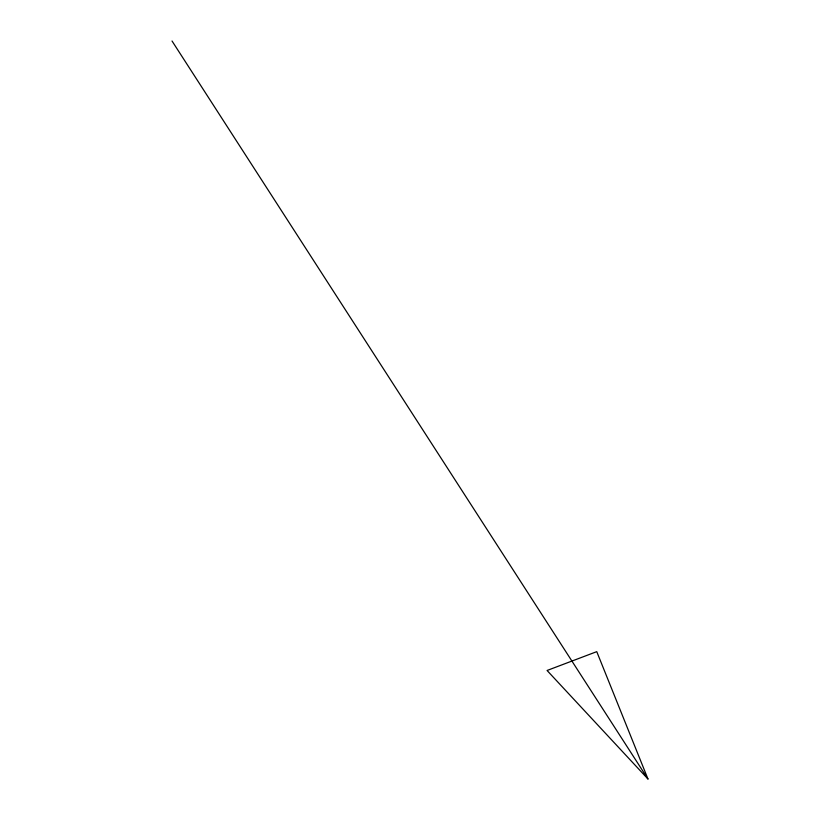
<?xml version="1.0" encoding="UTF-8"?>
<svg xmlns="http://www.w3.org/2000/svg" width="820" height="820" viewBox="0 0 820 820"><rect width="100%" height="100%" fill="white"/><g stroke="black" fill="none" stroke-linecap="round" stroke-linejoin="round"><path stroke-width="1.23" d="M647.974 779L547.073 670.483L596.755 651.654L647.974 779L172.026 41"/></g></svg>
